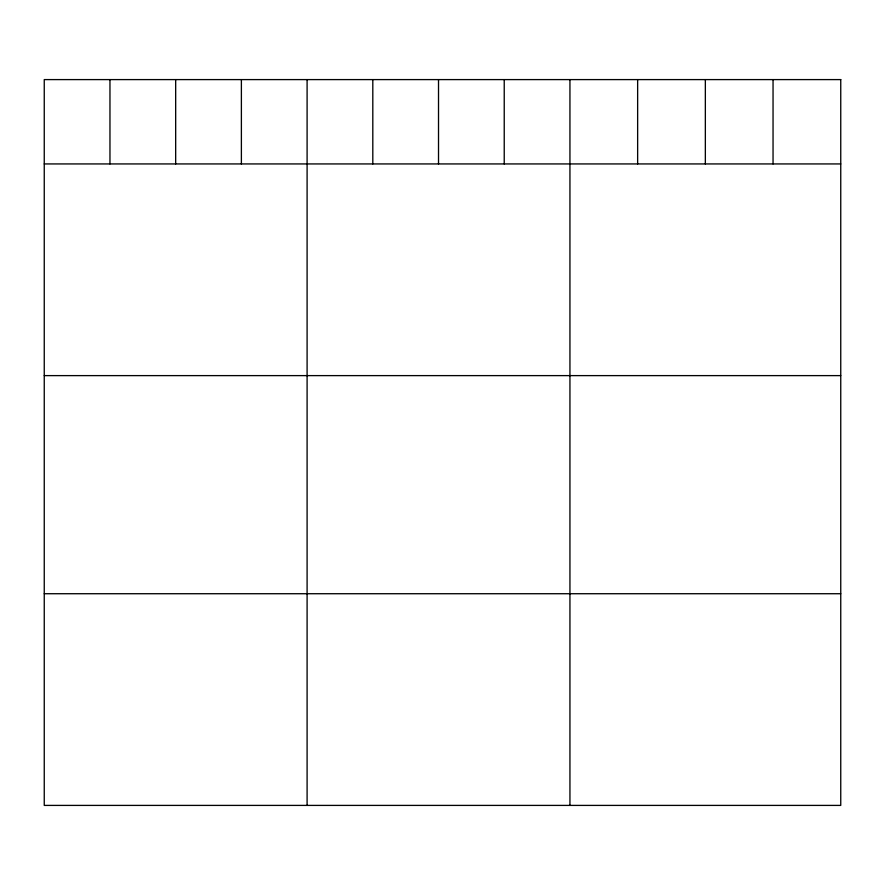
<?xml version="1.0" encoding="UTF-8"?>
<svg xmlns="http://www.w3.org/2000/svg" width="885" height="885" viewBox="0 0 885 885"><rect width="100%" height="100%" fill="white"/><g stroke="black" fill="none" stroke-linecap="round" stroke-linejoin="round"><path stroke-width="1.33" d="M44.25 163.935L840.75 163.935M44.25 375.616L840.75 375.616M44.25 593.724L840.75 593.724M773.047 79.595L773.047 163.935M705.345 79.595L705.345 163.935M637.642 79.595L637.642 163.935M569.94 79.595L569.94 805.405M504.229 79.595L504.229 163.935M438.517 79.595L438.517 163.935M372.806 79.595L372.806 163.935M307.095 79.595L307.095 805.405M241.384 79.595L241.384 163.935M175.673 79.595L175.673 163.935M109.961 79.595L109.961 163.935M840.75 79.595L44.25 79.595L44.25 805.405L840.75 805.405L840.75 79.595"/></g></svg>
